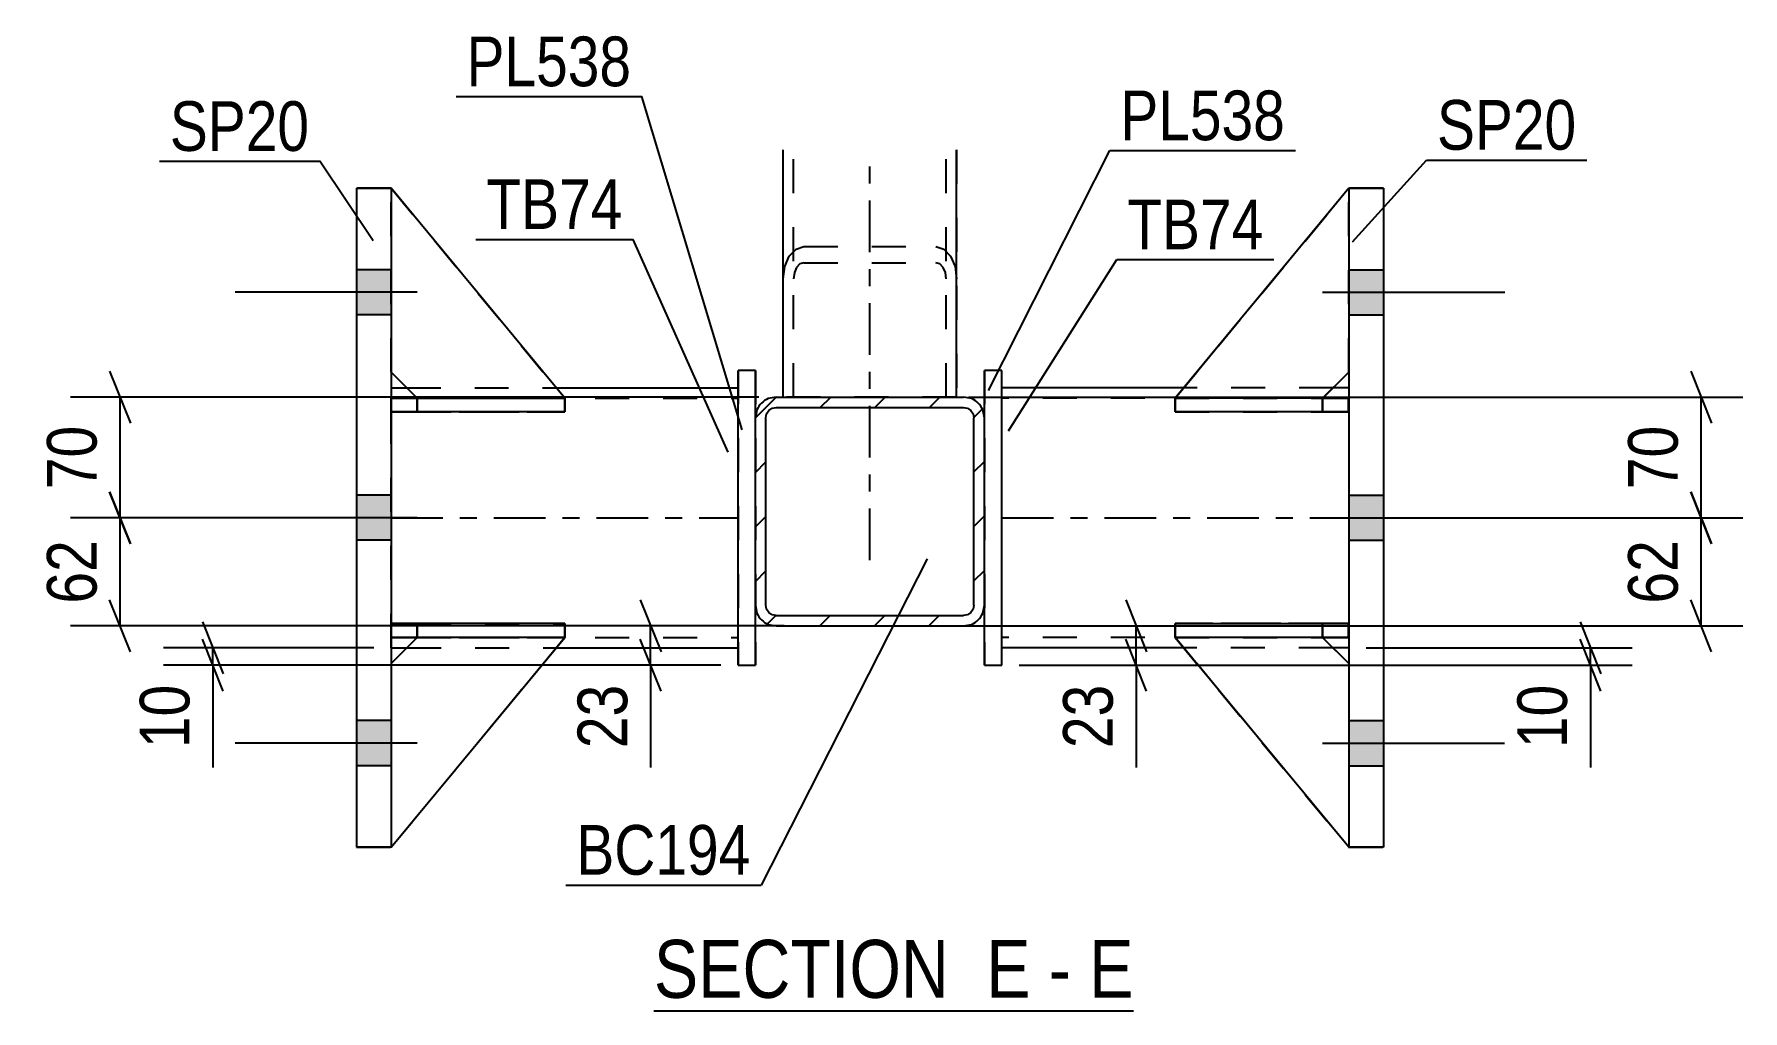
# Model space of a CAD drawing. Header units: millimetres. Extents: x 0 to 1766, y 0 to 560.
# Drawn here: x 1213.7 to 1312.2, y 61.6 to 117.9 of the extents above; entities that cross this region are included whole.
import ezdxf

# ---------------------------------------------------------------- set-up
doc = ezdxf.new("R2010")
doc.units = ezdxf.units.MM
doc.linetypes.add('DXK_LINE_DOT2', pattern=[3.9198, 1.9599, -1.9599])
doc.linetypes.add('DXK_LINE_DOT3', pattern=[5.9187, 2.979, -0.9799, 0.9799, -0.9799])
doc.styles.add('Arial Narrow', font='ARIALN.TTF', dxfattribs={"height": 0.2})

# ---------------------------------------------------------------- blocks, each defined once
blk = doc.blocks.new('Unknown-814172123-18 - 6701')
at = {"color": 6, "linetype": 'Continuous'}
blk.add_line((1249.391, 61.615), (1277.038, 61.615), dxfattribs=at)
at = {"color": 0, "linetype": 'Continuous'}
for points in [[(1267.5, 62.365), (1267.5, 65.865), (1249.391, 65.865), (1249.391, 62.365)], [(1271.106, 62.365), (1271.106, 65.865), (1268.55, 65.865), (1268.55, 62.365)], [(1273.431, 62.365), (1273.431, 65.865), (1272.156, 65.865), (1272.156, 62.365)], [(1277.038, 62.365), (1277.038, 65.865), (1274.481, 65.865), (1274.481, 62.365)]]:
    blk.add_wipeout(points, dxfattribs=at)
at = {"color": 7, "linetype": 'Continuous', "style": 'Arial Narrow'}
for s, height, p in [('SECTION ', 3.3405, (1249.391, 62.365)), ('E', 3.34, (1268.55, 62.365)), ('E', 3.34, (1274.481, 62.365)), ('-', 3.34, (1272.156, 62.365))]:
    blk.add_text(s, height=height, dxfattribs=at).set_placement(p)
blk = doc.blocks.new('Part-814172123-6712 - 6701')
at = {"color": 2, "linetype": 'Continuous'}
for p, q in [((1234.245, 97.547), (1235.135, 97.547)), ((1243.741, 97.547), (1254.245, 97.547)), ((1234.245, 82.547), (1235.155, 82.547)), ((1243.757, 82.547), (1254.245, 82.547))]:
    blk.add_line(p, q, dxfattribs=at)
at = {"color": 7, "linetype": 'DXK_LINE_DOT2'}
for p, q in [((1234.245, 82.547), (1234.245, 97.547)), ((1235.135, 97.547), (1243.741, 97.547)), ((1254.245, 82.547), (1254.245, 97.547)), ((1234.245, 96.947), (1254.245, 96.947)), ((1234.245, 83.147), (1254.245, 83.147)), ((1235.155, 82.547), (1243.757, 82.547))]:
    blk.add_line(p, q, dxfattribs=at)
at = {"color": 7, "linetype": 'DXK_LINE_DOT3'}
blk.add_line((1234.245, 90.047), (1254.245, 90.047), dxfattribs=at)
blk = doc.blocks.new('Bolt-814172123-6832 - 6701')
at = {"linetype": 'Continuous'}
for points in [[(1291.446, 101.747), (1291.446, 104.347), (1289.446, 104.347), (1289.446, 101.747)], [(1291.446, 101.747), (1291.446, 104.347), (1289.446, 104.347), (1289.446, 101.747)], [(1291.446, 101.747), (1291.446, 104.347), (1289.446, 104.347), (1289.446, 101.747)], [(1291.446, 88.747), (1291.446, 91.347), (1289.446, 91.347), (1289.446, 88.747)], [(1291.446, 88.747), (1291.446, 91.347), (1289.446, 91.347), (1289.446, 88.747)], [(1291.446, 75.747), (1291.446, 78.347), (1289.446, 78.347), (1289.446, 75.747)], [(1291.446, 75.747), (1291.446, 78.347), (1289.446, 78.347), (1289.446, 75.747)], [(1291.446, 75.747), (1291.446, 78.347), (1289.446, 78.347), (1289.446, 75.747)]]:
    blk.add_hatch(color=1, dxfattribs=at).paths.add_polyline_path(points)
at = {"color": 1, "linetype": 'Continuous'}
for p, q in [((1289.446, 104.347), (1291.446, 104.347)), ((1289.446, 104.347), (1291.446, 104.347)), ((1289.446, 104.347), (1291.446, 104.347)), ((1287.946, 103.047), (1298.446, 103.047)), ((1287.946, 103.047), (1298.446, 103.047)), ((1287.946, 103.047), (1298.446, 103.047)), ((1289.446, 101.747), (1291.446, 101.747)), ((1289.446, 101.747), (1291.446, 101.747)), ((1289.446, 101.747), (1291.446, 101.747)), ((1289.446, 91.347), (1291.446, 91.347)), ((1289.446, 91.347), (1291.446, 91.347)), ((1287.946, 90.047), (1298.446, 90.047)), ((1287.946, 90.047), (1298.446, 90.047)), ((1289.446, 88.747), (1291.446, 88.747)), ((1289.446, 88.747), (1291.446, 88.747)), ((1289.446, 78.347), (1291.446, 78.347)), ((1289.446, 78.347), (1291.446, 78.347)), ((1289.446, 78.347), (1291.446, 78.347)), ((1287.946, 77.047), (1298.446, 77.047)), ((1287.946, 77.047), (1298.446, 77.047)), ((1287.946, 77.047), (1298.446, 77.047)), ((1289.446, 75.747), (1291.446, 75.747)), ((1289.446, 75.747), (1291.446, 75.747)), ((1289.446, 75.747), (1291.446, 75.747))]:
    blk.add_line(p, q, dxfattribs=at)
blk = doc.blocks.new('Part-814172123-6704 - 6701')
at = {"color": 2, "linetype": 'Continuous'}
for p, q in [((1289.446, 109.047), (1279.446, 96.937)), ((1287.955, 96.947), (1289.446, 98.437)), ((1280.693, 96.937), (1279.446, 96.937)), ((1279.446, 96.937), (1279.446, 96.937))]:
    blk.add_line(p, q, dxfattribs=at)
at = {"color": 7, "linetype": 'DXK_LINE_DOT2'}
for p, q in [((1279.446, 96.937), (1289.446, 109.047)), ((1289.446, 98.437), (1289.446, 109.047)), ((1287.946, 96.937), (1289.446, 98.437)), ((1287.946, 96.937), (1279.446, 96.937)), ((1287.946, 96.937), (1280.693, 96.937)), ((1287.946, 96.937), (1287.955, 96.947)), ((1287.946, 96.937), (1287.946, 96.937))]:
    blk.add_line(p, q, dxfattribs=at)
blk = doc.blocks.new('Part-814172123-6703 - 6701')
at = {"color": 7, "linetype": 'DXK_LINE_DOT2'}
for p, q in [((1279.446, 83.147), (1279.446, 83.947)), ((1279.446, 83.947), (1287.946, 83.947)), ((1289.445, 83.947), (1279.446, 83.947)), ((1287.946, 83.147), (1287.946, 83.947)), ((1287.946, 83.947), (1289.446, 83.947)), ((1289.445, 83.147), (1289.445, 83.947)), ((1289.445, 83.947), (1289.446, 83.947)), ((1289.446, 83.147), (1289.446, 83.947)), ((1287.946, 83.147), (1279.446, 83.147)), ((1279.446, 83.147), (1289.445, 83.147)), ((1289.446, 83.147), (1287.946, 83.147)), ((1289.445, 83.147), (1289.446, 83.147))]:
    blk.add_line(p, q, dxfattribs=at)
blk = doc.blocks.new('Part-814172123-6705 - 6701')
at = {"color": 7, "linetype": 'DXK_LINE_DOT2'}
for p, q in [((1289.446, 109.047), (1279.446, 96.937)), ((1279.446, 96.937), (1289.446, 109.047)), ((1289.446, 98.437), (1289.446, 109.047)), ((1287.946, 96.937), (1289.446, 98.437)), ((1287.946, 96.937), (1289.446, 98.437)), ((1279.446, 96.937), (1287.946, 96.937)), ((1279.446, 96.937), (1279.446, 96.937)), ((1287.946, 96.937), (1279.446, 96.937)), ((1287.946, 96.937), (1287.946, 96.937))]:
    blk.add_line(p, q, dxfattribs=at)
blk = doc.blocks.new('Part-814172123-6706 - 6701')
at = {"color": 2, "linetype": 'Continuous'}
for p, q in [((1279.446, 83.137), (1279.446, 83.137)), ((1287.946, 83.137), (1279.446, 83.137)), ((1289.446, 71.047), (1279.446, 83.137)), ((1287.946, 83.137), (1287.946, 83.137)), ((1289.446, 81.637), (1287.946, 83.137))]:
    blk.add_line(p, q, dxfattribs=at)
at = {"color": 7, "linetype": 'DXK_LINE_DOT2'}
for p, q in [((1279.446, 83.137), (1287.946, 83.137)), ((1289.446, 71.047), (1279.446, 83.137)), ((1287.946, 83.137), (1289.446, 81.637)), ((1289.446, 81.637), (1289.446, 71.047))]:
    blk.add_line(p, q, dxfattribs=at)
blk = doc.blocks.new('Part-814172123-6707 - 6701')
at = {"color": 7, "linetype": 'DXK_LINE_DOT2'}
for p, q in [((1279.446, 83.137), (1287.946, 83.137)), ((1289.446, 71.047), (1279.446, 83.137)), ((1279.446, 83.137), (1279.446, 83.137)), ((1287.946, 83.137), (1279.446, 83.137)), ((1279.446, 83.137), (1289.446, 71.047)), ((1287.946, 83.137), (1289.446, 81.637)), ((1287.946, 83.137), (1287.946, 83.137)), ((1289.446, 81.637), (1287.946, 83.137)), ((1289.446, 81.637), (1289.446, 71.047))]:
    blk.add_line(p, q, dxfattribs=at)
blk = doc.blocks.new('Part-814172123-6723 - 6701')
at = {"color": 2, "linetype": 'Continuous'}
for p, q in [((1254.245, 81.547), (1254.245, 98.547)), ((1255.245, 98.547), (1254.245, 98.547)), ((1255.245, 95.831), (1255.245, 98.547)), ((1255.245, 81.547), (1255.245, 84.984)), ((1254.245, 81.547), (1255.245, 81.547))]:
    blk.add_line(p, q, dxfattribs=at)
at = {"color": 7, "linetype": 'DXK_LINE_DOT2'}
for p, q in [((1254.245, 98.547), (1254.245, 81.547)), ((1255.245, 98.547), (1255.245, 81.547)), ((1255.245, 84.984), (1255.245, 95.831))]:
    blk.add_line(p, q, dxfattribs=at)
blk = doc.blocks.new('Part-814172123-6728 - 6701')
at = {"color": 2, "linetype": 'Continuous'}
for p, q in [((1268.445, 81.547), (1268.445, 98.547)), ((1269.445, 98.547), (1268.445, 98.547)), ((1269.445, 81.547), (1269.445, 98.547)), ((1268.445, 81.547), (1269.445, 81.547))]:
    blk.add_line(p, q, dxfattribs=at)
at = {"color": 7, "linetype": 'DXK_LINE_DOT2'}
for p, q in [((1268.445, 98.547), (1268.445, 81.547)), ((1269.445, 81.547), (1269.445, 98.547))]:
    blk.add_line(p, q, dxfattribs=at)
blk = doc.blocks.new('Part-814172123-6733 - 6701')
at = {"color": 2, "linetype": 'Continuous'}
for p, q in [((1279.949, 97.547), (1269.445, 97.547)), ((1289.446, 97.547), (1288.555, 97.547)), ((1279.933, 82.547), (1269.445, 82.547)), ((1289.446, 82.547), (1288.535, 82.547))]:
    blk.add_line(p, q, dxfattribs=at)
at = {"color": 7, "linetype": 'DXK_LINE_DOT2'}
for p, q in [((1269.445, 82.547), (1269.445, 97.547)), ((1288.555, 97.547), (1279.949, 97.547)), ((1289.446, 97.547), (1289.446, 82.547)), ((1289.446, 96.947), (1269.445, 96.947)), ((1289.446, 83.147), (1269.445, 83.147)), ((1288.535, 82.547), (1279.933, 82.547))]:
    blk.add_line(p, q, dxfattribs=at)
at = {"color": 7, "linetype": 'DXK_LINE_DOT3'}
blk.add_line((1269.445, 90.047), (1289.446, 90.047), dxfattribs=at)
blk = doc.blocks.new('Part-814172123-6737 - 6701')
at = {"color": 7, "linetype": 'DXK_LINE_DOT2'}
for p, q in [((1234.245, 98.437), (1234.245, 109.047)), ((1234.245, 109.047), (1244.245, 96.937)), ((1234.245, 109.047), (1244.245, 96.937)), ((1235.745, 96.937), (1234.245, 98.437)), ((1235.745, 96.937), (1234.245, 98.437)), ((1244.245, 96.937), (1235.745, 96.937)), ((1235.745, 96.937), (1235.745, 96.937)), ((1235.745, 96.937), (1244.245, 96.937)), ((1244.245, 96.937), (1244.245, 96.937))]:
    blk.add_line(p, q, dxfattribs=at)
blk = doc.blocks.new('Part-814172123-6802 - 6701')
at = {"color": 2, "linetype": 'Continuous'}
for p, q in [((1289.446, 109.047), (1291.446, 109.047)), ((1289.446, 109.047), (1289.446, 109.047)), ((1289.446, 109.047), (1289.446, 71.047)), ((1291.446, 109.047), (1291.446, 109.047)), ((1291.446, 109.047), (1291.446, 71.047)), ((1291.446, 71.047), (1289.446, 71.047)), ((1289.446, 71.047), (1289.446, 71.047)), ((1291.446, 71.047), (1291.446, 71.047))]:
    blk.add_line(p, q, dxfattribs=at)
at = {"color": 7, "linetype": 'DXK_LINE_DOT2'}
for p, q in [((1291.446, 109.047), (1289.446, 109.047)), ((1289.446, 109.047), (1289.446, 71.047)), ((1291.446, 109.047), (1291.446, 71.047)), ((1289.446, 71.047), (1291.446, 71.047))]:
    blk.add_line(p, q, dxfattribs=at)
blk = doc.blocks.new('Part-814172123-6738 - 6701')
at = {"color": 2, "linetype": 'Continuous'}
for p, q in [((1235.745, 83.137), (1234.245, 81.637)), ((1234.245, 71.047), (1244.245, 83.137)), ((1244.245, 83.137), (1235.745, 83.137)), ((1235.745, 83.137), (1235.745, 83.137)), ((1244.245, 83.137), (1244.245, 83.137))]:
    blk.add_line(p, q, dxfattribs=at)
at = {"color": 7, "linetype": 'DXK_LINE_DOT2'}
for p, q in [((1234.245, 81.637), (1235.745, 83.137)), ((1234.245, 71.047), (1244.245, 83.137)), ((1235.745, 83.137), (1244.245, 83.137)), ((1234.245, 81.637), (1234.245, 71.047))]:
    blk.add_line(p, q, dxfattribs=at)
blk = doc.blocks.new('Part-814172123-6803 - 6701')
at = {"color": 2, "linetype": 'Continuous'}
for p, q in [((1234.245, 96.147), (1234.245, 96.947)), ((1234.245, 96.947), (1242.997, 96.947)), ((1244.245, 96.947), (1244.237, 96.947)), ((1244.245, 96.147), (1244.245, 96.947)), ((1244.245, 96.147), (1234.245, 96.147)), ((1234.245, 96.147), (1234.245, 96.147))]:
    blk.add_line(p, q, dxfattribs=at)
at = {"color": 7, "linetype": 'DXK_LINE_DOT2'}
for p, q in [((1235.745, 96.947), (1234.245, 96.947)), ((1235.745, 96.147), (1235.745, 96.947)), ((1235.745, 96.947), (1244.237, 96.947)), ((1234.245, 96.147), (1235.745, 96.147)), ((1235.745, 96.147), (1244.245, 96.147))]:
    blk.add_line(p, q, dxfattribs=at)
blk = doc.blocks.new('Part-814172123-6739 - 6701')
at = {"color": 7, "linetype": 'DXK_LINE_DOT2'}
for p, q in [((1235.745, 83.137), (1234.245, 81.637)), ((1234.245, 71.047), (1244.245, 83.137)), ((1234.245, 81.637), (1235.745, 83.137)), ((1244.245, 83.137), (1234.245, 71.047)), ((1244.245, 83.137), (1235.745, 83.137)), ((1235.745, 83.137), (1235.745, 83.137)), ((1235.745, 83.137), (1244.245, 83.137)), ((1244.245, 83.137), (1244.245, 83.137)), ((1234.245, 81.637), (1234.245, 71.047))]:
    blk.add_line(p, q, dxfattribs=at)
blk = doc.blocks.new('Part-814172123-6804 - 6701')
at = {"color": 2, "linetype": 'Continuous'}
for p, q in [((1234.245, 83.147), (1234.245, 83.947)), ((1244.245, 83.947), (1234.245, 83.947)), ((1244.245, 83.147), (1244.245, 83.947)), ((1244.245, 83.147), (1234.245, 83.147)), ((1234.245, 83.147), (1234.245, 83.147))]:
    blk.add_line(p, q, dxfattribs=at)
at = {"color": 7, "linetype": 'DXK_LINE_DOT2'}
for p, q in [((1235.745, 83.947), (1234.245, 83.947)), ((1235.745, 83.147), (1235.745, 83.947)), ((1244.245, 83.947), (1235.745, 83.947)), ((1234.245, 83.147), (1235.745, 83.147)), ((1235.745, 83.147), (1244.245, 83.147))]:
    blk.add_line(p, q, dxfattribs=at)
blk = doc.blocks.new('Part-814172123-6740 - 6701')
at = {"color": 2, "linetype": 'Continuous'}
for p, q in [((1279.454, 96.947), (1279.446, 96.947)), ((1279.446, 96.947), (1279.446, 96.147)), ((1289.446, 96.947), (1280.693, 96.947)), ((1289.446, 96.947), (1289.446, 96.947)), ((1289.446, 96.947), (1289.446, 96.147)), ((1289.446, 96.147), (1279.446, 96.147)), ((1289.446, 96.147), (1289.446, 96.147))]:
    blk.add_line(p, q, dxfattribs=at)
at = {"color": 7, "linetype": 'DXK_LINE_DOT2'}
for p, q in [((1280.693, 96.947), (1279.454, 96.947)), ((1287.946, 96.947), (1279.454, 96.947)), ((1287.946, 96.947), (1289.446, 96.947)), ((1287.946, 96.947), (1287.946, 96.147)), ((1289.446, 96.947), (1289.446, 96.147)), ((1279.446, 96.147), (1287.946, 96.147)), ((1287.946, 96.147), (1289.446, 96.147))]:
    blk.add_line(p, q, dxfattribs=at)
blk = doc.blocks.new('Part-814172123-6805 - 6701')
at = {"color": 7, "linetype": 'DXK_LINE_DOT2'}
for p, q in [((1234.245, 96.947), (1235.745, 96.947)), ((1244.245, 96.947), (1234.245, 96.947)), ((1234.245, 96.947), (1234.245, 96.947)), ((1234.245, 96.947), (1234.245, 96.147)), ((1234.245, 96.947), (1234.245, 96.147)), ((1235.745, 96.947), (1244.245, 96.947)), ((1235.745, 96.947), (1235.745, 96.147)), ((1244.245, 96.947), (1244.245, 96.147)), ((1235.745, 96.147), (1234.245, 96.147)), ((1234.245, 96.147), (1244.245, 96.147)), ((1234.245, 96.147), (1234.245, 96.147)), ((1244.245, 96.147), (1235.745, 96.147))]:
    blk.add_line(p, q, dxfattribs=at)
blk = doc.blocks.new('Part-814172123-6741 - 6701')
at = {"color": 2, "linetype": 'Continuous'}
for p, q in [((1279.446, 83.947), (1289.446, 83.947)), ((1279.446, 83.947), (1279.446, 83.147)), ((1289.446, 83.947), (1289.446, 83.947)), ((1289.446, 83.947), (1289.446, 83.147)), ((1289.446, 83.147), (1279.446, 83.147)), ((1289.446, 83.147), (1289.446, 83.147))]:
    blk.add_line(p, q, dxfattribs=at)
at = {"color": 7, "linetype": 'DXK_LINE_DOT2'}
for p, q in [((1287.946, 83.947), (1279.446, 83.947)), ((1289.446, 83.947), (1287.946, 83.947)), ((1287.946, 83.947), (1287.946, 83.147)), ((1289.446, 83.947), (1289.446, 83.147)), ((1279.446, 83.147), (1287.946, 83.147)), ((1287.946, 83.147), (1289.446, 83.147))]:
    blk.add_line(p, q, dxfattribs=at)
blk = doc.blocks.new('Part-814172123-6806 - 6701')
at = {"color": 7, "linetype": 'DXK_LINE_DOT2'}
for p, q in [((1234.245, 83.947), (1235.745, 83.947)), ((1244.245, 83.947), (1234.245, 83.947)), ((1234.245, 83.947), (1234.245, 83.947)), ((1234.245, 83.947), (1234.245, 83.147)), ((1234.245, 83.947), (1234.245, 83.147)), ((1235.745, 83.947), (1244.245, 83.947)), ((1235.745, 83.947), (1235.745, 83.147)), ((1244.245, 83.947), (1244.245, 83.147)), ((1235.745, 83.147), (1234.245, 83.147)), ((1234.245, 83.147), (1244.245, 83.147)), ((1234.245, 83.147), (1234.245, 83.147)), ((1244.245, 83.147), (1235.745, 83.147))]:
    blk.add_line(p, q, dxfattribs=at)
blk = doc.blocks.new('Part-814172123-6742 - 6701')
at = {"color": 7, "linetype": 'DXK_LINE_DOT2'}
for p, q in [((1279.446, 96.147), (1279.446, 96.947)), ((1279.446, 96.947), (1287.946, 96.947)), ((1289.445, 96.947), (1279.446, 96.947)), ((1287.946, 96.147), (1287.946, 96.947)), ((1287.946, 96.947), (1289.446, 96.947)), ((1289.445, 96.147), (1289.445, 96.947)), ((1289.445, 96.947), (1289.446, 96.947)), ((1289.446, 96.147), (1289.446, 96.947)), ((1287.946, 96.147), (1279.446, 96.147)), ((1279.446, 96.147), (1289.445, 96.147)), ((1289.446, 96.147), (1287.946, 96.147)), ((1289.445, 96.147), (1289.446, 96.147))]:
    blk.add_line(p, q, dxfattribs=at)
blk = doc.blocks.new('Part-814172123-6750 - 6701')
at = {"linetype": 'Continuous'}
h = blk.add_hatch(dxfattribs=at)
h.set_pattern_fill('', scale=0.7, style=0, pattern_type=0)
h.set_pattern_definition([(45, (1256.4407, 97.0074), (-1.57154, 1.57154), [])])
h.paths.add_polyline_path([(1267.241, 97.007), (1256.441, 97.007), (1255.982, 96.916), (1255.592, 96.656), (1255.332, 96.267), (1255.241, 95.807), (1255.241, 85.007), (1255.332, 84.548), (1255.592, 84.159), (1255.982, 83.899), (1256.441, 83.807), (1267.241, 83.807), (1267.7, 83.899), (1268.089, 84.159), (1268.349, 84.548), (1268.441, 85.007), (1268.441, 95.807), (1268.349, 96.267), (1268.089, 96.656), (1267.7, 96.916)])
h.paths.add_polyline_path([(1267.795, 96.037), (1267.841, 95.807), (1267.841, 85.007), (1267.795, 84.778), (1267.665, 84.583), (1267.47, 84.453), (1267.241, 84.407), (1256.441, 84.407), (1256.211, 84.453), (1256.016, 84.583), (1255.886, 84.778), (1255.841, 85.007), (1255.841, 95.807), (1255.886, 96.037), (1256.016, 96.232), (1256.211, 96.362), (1256.441, 96.407), (1267.241, 96.407), (1267.47, 96.362), (1267.665, 96.232)])
at = {"color": 2, "linetype": 'Continuous'}
for p, q in [((1256.441, 97.007), (1255.982, 96.916)), ((1256.441, 97.007), (1267.241, 97.007)), ((1267.7, 96.916), (1267.241, 97.007)), ((1255.332, 96.267), (1255.241, 95.807)), ((1255.241, 85.007), (1255.241, 95.807)), ((1255.841, 95.807), (1255.886, 96.037)), ((1255.841, 85.007), (1255.841, 95.807)), ((1255.886, 96.037), (1256.016, 96.232)), ((1256.016, 96.232), (1256.211, 96.362)), ((1256.211, 96.362), (1256.441, 96.407)), ((1256.441, 96.407), (1267.241, 96.407)), ((1267.241, 96.407), (1267.47, 96.362)), ((1267.47, 96.362), (1267.665, 96.232)), ((1267.665, 96.232), (1267.795, 96.037)), ((1267.795, 96.037), (1267.841, 95.807)), ((1267.841, 85.007), (1267.841, 95.807)), ((1268.441, 95.807), (1268.349, 96.267)), ((1268.441, 85.007), (1268.441, 95.807)), ((1255.241, 85.007), (1255.332, 84.548)), ((1255.886, 84.778), (1255.841, 85.007)), ((1256.016, 84.583), (1255.886, 84.778)), ((1267.795, 84.778), (1267.665, 84.583)), ((1267.841, 85.007), (1267.795, 84.778)), ((1268.349, 84.548), (1268.441, 85.007)), ((1255.982, 83.899), (1256.441, 83.807)), ((1256.211, 84.453), (1256.016, 84.583)), ((1256.441, 84.407), (1256.211, 84.453)), ((1256.441, 84.407), (1267.241, 84.407)), ((1256.441, 83.807), (1267.241, 83.807)), ((1267.47, 84.453), (1267.241, 84.407)), ((1267.241, 83.807), (1267.7, 83.899)), ((1267.665, 84.583), (1267.47, 84.453))]:
    blk.add_line(p, q, dxfattribs=at)
at = {"color": 7, "linetype": 'DXK_LINE_DOT3'}
blk.add_line((1261.841, 90.407), (1261.841, 90.407), dxfattribs=at)
at = {"color": 2, "linetype": 'Continuous'}
for centre, start, end in [((1256.441, 95.807), 112.5, 157.5), ((1267.241, 95.807), 22.5, 67.5), ((1256.441, 85.007), 202.5, 247.5), ((1267.241, 85.007), 292.5, 337.5)]:
    blk.add_arc(centre, 1.2, start, end, dxfattribs=at)
blk = doc.blocks.new('Part-814172123-6754 - 6701')
at = {"color": 2, "linetype": 'Continuous'}
for p, q in [((1256.841, 97.007), (1256.841, 111.258)), ((1266.841, 97.007), (1266.841, 111.258))]:
    blk.add_line(p, q, dxfattribs=at)
at = {"color": 7, "linetype": 'DXK_LINE_DOT2'}
for p, q in [((1257.441, 97.007), (1257.441, 111.258)), ((1266.241, 97.007), (1266.241, 111.258)), ((1257.192, 105.139), (1257.582, 105.543)), ((1257.582, 105.543), (1258.041, 105.684)), ((1258.041, 105.684), (1265.641, 105.684)), ((1265.641, 105.684), (1266.1, 105.543)), ((1266.1, 105.543), (1266.489, 105.139)), ((1256.841, 103.824), (1256.932, 104.536)), ((1256.932, 104.536), (1257.192, 105.139)), ((1257.616, 104.482), (1257.486, 104.18)), ((1257.811, 104.683), (1257.616, 104.482)), ((1258.041, 104.754), (1257.811, 104.683)), ((1258.041, 104.754), (1265.641, 104.754)), ((1265.87, 104.683), (1265.641, 104.754)), ((1266.065, 104.482), (1265.87, 104.683)), ((1266.195, 104.18), (1266.065, 104.482)), ((1266.489, 105.139), (1266.749, 104.536)), ((1266.749, 104.536), (1266.841, 103.824)), ((1257.486, 104.18), (1257.441, 103.824)), ((1266.241, 103.824), (1266.195, 104.18)), ((1266.841, 97.007), (1256.841, 97.007))]:
    blk.add_line(p, q, dxfattribs=at)
blk = doc.blocks.new('Part-814172123-6755 - 6701')
at = {"color": 7, "linetype": 'DXK_LINE_DOT2'}
for p, q in [((1256.841, 97.007), (1256.841, 111.258)), ((1257.441, 97.007), (1257.441, 111.258)), ((1266.241, 97.007), (1266.241, 111.258)), ((1266.841, 111.258), (1266.841, 97.007)), ((1266.841, 97.007), (1256.841, 97.007))]:
    blk.add_line(p, q, dxfattribs=at)
at = {"color": 7, "linetype": 'DXK_LINE_DOT3'}
blk.add_line((1261.841, 87.61), (1261.841, 111.258), dxfattribs=at)
blk = doc.blocks.new('Bolt-814172123-6849 - 6701')
at = {"linetype": 'Continuous'}
for points in [[(1234.245, 101.747), (1234.245, 104.347), (1232.245, 104.347), (1232.245, 101.747)], [(1234.245, 101.747), (1234.245, 104.347), (1232.245, 104.347), (1232.245, 101.747)], [(1234.245, 101.747), (1234.245, 104.347), (1232.245, 104.347), (1232.245, 101.747)], [(1234.245, 88.747), (1234.245, 91.347), (1232.245, 91.347), (1232.245, 88.747)], [(1234.245, 88.747), (1234.245, 91.347), (1232.245, 91.347), (1232.245, 88.747)], [(1234.245, 75.747), (1234.245, 78.347), (1232.245, 78.347), (1232.245, 75.747)], [(1234.245, 75.747), (1234.245, 78.347), (1232.245, 78.347), (1232.245, 75.747)], [(1234.245, 75.747), (1234.245, 78.347), (1232.245, 78.347), (1232.245, 75.747)]]:
    blk.add_hatch(color=1, dxfattribs=at).paths.add_polyline_path(points)
at = {"color": 1, "linetype": 'Continuous'}
for p, q in [((1234.245, 104.347), (1232.245, 104.347)), ((1234.245, 104.347), (1232.245, 104.347)), ((1234.245, 104.347), (1232.245, 104.347)), ((1235.745, 103.047), (1225.245, 103.047)), ((1235.745, 103.047), (1225.245, 103.047)), ((1235.745, 103.047), (1225.245, 103.047)), ((1234.245, 101.747), (1232.245, 101.747)), ((1234.245, 101.747), (1232.245, 101.747)), ((1234.245, 101.747), (1232.245, 101.747)), ((1234.245, 91.347), (1232.245, 91.347)), ((1234.245, 91.347), (1232.245, 91.347)), ((1235.745, 90.047), (1225.245, 90.047)), ((1235.745, 90.047), (1225.245, 90.047)), ((1234.245, 88.747), (1232.245, 88.747)), ((1234.245, 88.747), (1232.245, 88.747)), ((1234.245, 78.347), (1232.245, 78.347)), ((1234.245, 78.347), (1232.245, 78.347)), ((1234.245, 78.347), (1232.245, 78.347)), ((1235.745, 77.047), (1225.245, 77.047)), ((1235.745, 77.047), (1225.245, 77.047)), ((1235.745, 77.047), (1225.245, 77.047)), ((1234.245, 75.747), (1232.245, 75.747)), ((1234.245, 75.747), (1232.245, 75.747)), ((1234.245, 75.747), (1232.245, 75.747))]:
    blk.add_line(p, q, dxfattribs=at)
blk = doc.blocks.new('Part-814172123-6785 - 6701')
at = {"color": 2, "linetype": 'Continuous'}
for p, q in [((1232.245, 109.047), (1232.245, 109.047)), ((1232.245, 109.047), (1234.245, 109.047)), ((1232.245, 109.047), (1232.245, 71.047)), ((1234.245, 109.047), (1234.245, 109.047)), ((1234.245, 109.047), (1234.245, 71.047)), ((1232.245, 71.047), (1232.245, 71.047)), ((1234.245, 71.047), (1232.245, 71.047)), ((1234.245, 71.047), (1234.245, 71.047))]:
    blk.add_line(p, q, dxfattribs=at)
at = {"color": 7, "linetype": 'DXK_LINE_DOT2'}
for p, q in [((1234.245, 109.047), (1232.245, 109.047)), ((1232.245, 109.047), (1232.245, 71.047)), ((1234.245, 109.047), (1234.245, 71.047)), ((1232.245, 71.047), (1234.245, 71.047))]:
    blk.add_line(p, q, dxfattribs=at)
blk = doc.blocks.new('Part-814172123-6807 - 6701')
at = {"color": 2, "linetype": 'Continuous'}
for p, q in [((1244.245, 96.937), (1234.245, 109.047)), ((1235.735, 96.947), (1234.245, 98.437)), ((1242.997, 96.937), (1244.245, 96.937)), ((1244.245, 96.937), (1244.245, 96.937))]:
    blk.add_line(p, q, dxfattribs=at)
at = {"color": 7, "linetype": 'DXK_LINE_DOT2'}
for p, q in [((1234.245, 98.437), (1234.245, 109.047)), ((1234.245, 109.047), (1244.245, 96.937)), ((1235.745, 96.937), (1234.245, 98.437)), ((1235.745, 96.937), (1235.735, 96.947)), ((1244.245, 96.937), (1235.745, 96.937)), ((1235.745, 96.937), (1235.745, 96.937)), ((1235.745, 96.937), (1242.997, 96.937))]:
    blk.add_line(p, q, dxfattribs=at)
blk = doc.blocks.new('StraightDimension-814172123-6898 - 6701')
at = {"color": 7, "linetype": 'Continuous'}
for p, q in [((1302.784, 84.047), (1303.984, 81.047)), ((1303.984, 80.047), (1302.784, 83.047)), ((1290.446, 82.547), (1305.784, 82.547)), ((1303.384, 81.547), (1303.384, 82.547)), ((1270.445, 81.547), (1305.784, 81.547)), ((1303.384, 81.547), (1303.384, 75.641)), ((1303.384, 81.547), (1303.384, 75.641))]:
    blk.add_line(p, q, dxfattribs=at)
at = {"color": 0}
blk.add_wipeout([(1302.634, 81.022), (1298.434, 81.022), (1298.434, 76.166), (1302.634, 76.166)], dxfattribs=at)
at = {"color": 3, "style": 'Arial Narrow'}
blk.add_text('10', height=2.8633, rotation=90.00021, dxfattribs=at).set_placement((1302.034, 76.766))
blk = doc.blocks.new('StraightDimension-814172123-6978 - 6701')
at = {"color": 7, "linetype": 'Continuous'}
for p, q in [((1248.6, 85.307), (1249.8, 82.307)), ((1256.891, 83.807), (1246.35, 83.807)), ((1249.2, 81.547), (1249.2, 83.807)), ((1249.8, 80.047), (1248.6, 83.047)), ((1253.245, 81.547), (1246.35, 81.547)), ((1249.2, 81.547), (1249.2, 75.641)), ((1249.2, 81.547), (1249.2, 75.641))]:
    blk.add_line(p, q, dxfattribs=at)
at = {"color": 0}
blk.add_wipeout([(1248.45, 81.022), (1244.25, 81.022), (1244.25, 76.166), (1248.45, 76.166)], dxfattribs=at)
at = {"color": 3, "style": 'Arial Narrow'}
blk.add_text('23', height=2.8633, rotation=90.00021, dxfattribs=at).set_placement((1247.85, 76.766))
blk = doc.blocks.new('StraightDimension-814172123-6922 - 6701')
at = {"color": 7, "linetype": 'Continuous'}
for p, q in [((1309.171, 98.507), (1310.371, 95.507)), ((1267.525, 97.007), (1312.171, 97.007)), ((1309.771, 90.047), (1309.771, 97.007)), ((1310.371, 88.547), (1309.171, 91.547)), ((1297.22, 90.047), (1312.171, 90.047))]:
    blk.add_line(p, q, dxfattribs=at)
at = {"color": 0}
blk.add_wipeout([(1309.021, 95.955), (1304.821, 95.955), (1304.821, 91.099), (1309.021, 91.099)], dxfattribs=at)
at = {"color": 3, "style": 'Arial Narrow'}
blk.add_text('70', height=2.8633, rotation=90.00021, dxfattribs=at).set_placement((1308.421, 91.699))
blk = doc.blocks.new('StraightDimension-814172123-6949 - 6701')
at = {"color": 7, "linetype": 'Continuous'}
for p, q in [((1218.008, 91.547), (1219.208, 88.547)), ((1225.992, 90.047), (1215.758, 90.047)), ((1218.608, 83.807), (1218.608, 90.047)), ((1219.208, 82.307), (1218.008, 85.307)), ((1255.441, 83.807), (1215.758, 83.807))]:
    blk.add_line(p, q, dxfattribs=at)
at = {"color": 0}
blk.add_wipeout([(1217.858, 89.355), (1213.658, 89.355), (1213.658, 84.499), (1217.858, 84.499)], dxfattribs=at)
at = {"color": 3, "style": 'Arial Narrow'}
blk.add_text('62', height=2.8633, rotation=90.00021, dxfattribs=at).set_placement((1217.258, 85.099))
blk = doc.blocks.new('StraightDimension-814172123-6909 - 6701')
at = {"color": 7, "linetype": 'Continuous'}
for p, q in [((1309.171, 91.547), (1310.371, 88.547)), ((1297.22, 90.047), (1312.171, 90.047)), ((1309.771, 83.807), (1309.771, 90.047)), ((1310.371, 82.307), (1309.171, 85.307)), ((1266.86, 83.807), (1312.171, 83.807))]:
    blk.add_line(p, q, dxfattribs=at)
at = {"color": 0}
blk.add_wipeout([(1309.021, 89.355), (1304.821, 89.355), (1304.821, 84.499), (1309.021, 84.499)], dxfattribs=at)
at = {"color": 3, "style": 'Arial Narrow'}
blk.add_text('62', height=2.8633, rotation=90.00021, dxfattribs=at).set_placement((1308.421, 85.099))
blk = doc.blocks.new('StraightDimension-814172123-6887 - 6701')
at = {"color": 7, "linetype": 'Continuous'}
for p, q in [((1223.361, 84.047), (1224.561, 81.047)), ((1224.561, 80.047), (1223.361, 83.047)), ((1233.245, 82.547), (1221.111, 82.547)), ((1223.961, 81.547), (1223.961, 82.547)), ((1253.245, 81.547), (1221.111, 81.547)), ((1223.961, 81.547), (1223.961, 75.641)), ((1223.961, 81.547), (1223.961, 75.641))]:
    blk.add_line(p, q, dxfattribs=at)
at = {"color": 0}
blk.add_wipeout([(1223.211, 81.022), (1219.011, 81.022), (1219.011, 76.166), (1223.211, 76.166)], dxfattribs=at)
at = {"color": 3, "style": 'Arial Narrow'}
blk.add_text('10', height=2.8633, rotation=90.00021, dxfattribs=at).set_placement((1222.611, 76.766))
blk = doc.blocks.new('StraightDimension-814172123-6938 - 6701')
at = {"color": 7, "linetype": 'Continuous'}
for p, q in [((1276.594, 85.307), (1277.794, 82.307)), ((1266.984, 83.807), (1279.594, 83.807)), ((1277.194, 81.547), (1277.194, 83.807)), ((1277.794, 80.047), (1276.594, 83.047)), ((1270.445, 81.547), (1279.594, 81.547)), ((1277.194, 81.547), (1277.194, 75.641)), ((1277.194, 81.547), (1277.194, 75.641))]:
    blk.add_line(p, q, dxfattribs=at)
at = {"color": 0}
blk.add_wipeout([(1276.444, 81.022), (1272.244, 81.022), (1272.244, 76.166), (1276.444, 76.166)], dxfattribs=at)
at = {"color": 3, "style": 'Arial Narrow'}
blk.add_text('23', height=2.8633, rotation=90.00021, dxfattribs=at).set_placement((1275.844, 76.766))
blk = doc.blocks.new('StraightDimension-814172123-6962 - 6701')
at = {"color": 7, "linetype": 'Continuous'}
for p, q in [((1218.008, 98.507), (1219.208, 95.507)), ((1255.441, 97.007), (1215.758, 97.007)), ((1218.608, 90.047), (1218.608, 97.007)), ((1219.208, 88.547), (1218.008, 91.547)), ((1225.992, 90.047), (1215.758, 90.047))]:
    blk.add_line(p, q, dxfattribs=at)
at = {"color": 0}
blk.add_wipeout([(1217.858, 95.955), (1213.658, 95.955), (1213.658, 91.099), (1217.858, 91.099)], dxfattribs=at)
at = {"color": 3, "style": 'Arial Narrow'}
blk.add_text('70', height=2.8633, rotation=90.00021, dxfattribs=at).set_placement((1217.258, 91.699))
blk = doc.blocks.new('Mark-814172123-6719 - 6701')
at = {"color": 30, "linetype": 'Continuous'}
for p in [(1237.986, 114.331), (1254.475, 95.118)]:
    blk.add_line(p, (1248.69, 114.331), dxfattribs=at)
at = {"color": 0}
blk.add_wipeout([(1248.09, 114.931), (1248.09, 117.931), (1238.586, 117.931), (1238.586, 114.931)], dxfattribs=at)
blk.add_wipeout([(1248.09, 114.931), (1248.09, 117.931), (1238.586, 117.931), (1238.586, 114.931)], dxfattribs=at)
at = {"color": 3, "style": 'Arial Narrow'}
blk.add_text('PL538', height=2.8633, dxfattribs=at).set_placement((1238.586, 114.931))
blk = doc.blocks.new('Mark-814172123-6708 - 6701')
at = {"color": 30, "linetype": 'Continuous'}
for p in [(1239.131, 106.097), (1253.662, 93.826)]:
    blk.add_line(p, (1248.186, 106.097), dxfattribs=at)
at = {"color": 0}
blk.add_wipeout([(1247.586, 106.697), (1247.586, 109.697), (1239.731, 109.697), (1239.731, 106.697)], dxfattribs=at)
blk.add_wipeout([(1247.586, 106.697), (1247.586, 109.697), (1239.731, 109.697), (1239.731, 106.697)], dxfattribs=at)
at = {"color": 3, "style": 'Arial Narrow'}
blk.add_text('TB74', height=2.8633, dxfattribs=at).set_placement((1239.731, 106.697))
blk = doc.blocks.new('Mark-814172123-6724 - 6701')
at = {"color": 30, "linetype": 'Continuous'}
for p, q in [((1268.689, 97.382), (1275.68, 111.217)), ((1275.68, 111.217), (1286.384, 111.217))]:
    blk.add_line(p, q, dxfattribs=at)
at = {"color": 0}
blk.add_wipeout([(1285.784, 111.817), (1285.784, 114.817), (1276.28, 114.817), (1276.28, 111.817)], dxfattribs=at)
blk.add_wipeout([(1285.784, 111.817), (1285.784, 114.817), (1276.28, 114.817), (1276.28, 111.817)], dxfattribs=at)
at = {"color": 3, "style": 'Arial Narrow'}
blk.add_text('PL538', height=2.8633, dxfattribs=at).set_placement((1276.28, 111.817))
blk = doc.blocks.new('Mark-814172123-6729 - 6701')
at = {"color": 30, "linetype": 'Continuous'}
for p, q in [((1269.826, 95.053), (1276.08, 104.93)), ((1276.08, 104.93), (1285.135, 104.93))]:
    blk.add_line(p, q, dxfattribs=at)
at = {"color": 0}
blk.add_wipeout([(1284.535, 105.53), (1284.535, 108.53), (1276.68, 108.53), (1276.68, 105.53)], dxfattribs=at)
blk.add_wipeout([(1284.535, 105.53), (1284.535, 108.53), (1276.68, 108.53), (1276.68, 105.53)], dxfattribs=at)
at = {"color": 3, "style": 'Arial Narrow'}
blk.add_text('TB74', height=2.8633, dxfattribs=at).set_placement((1276.68, 105.53))
blk = doc.blocks.new('Mark-814172123-6746 - 6701')
at = {"color": 30, "linetype": 'Continuous'}
for p in [(1265.14, 87.681), (1244.317, 68.865)]:
    blk.add_line(p, (1255.566, 68.865), dxfattribs=at)
at = {"color": 0}
blk.add_wipeout([(1254.966, 69.465), (1254.966, 72.465), (1244.917, 72.465), (1244.917, 69.465)], dxfattribs=at)
blk.add_wipeout([(1254.966, 69.465), (1254.966, 72.465), (1244.917, 72.465), (1244.917, 69.465)], dxfattribs=at)
at = {"color": 3, "style": 'Arial Narrow'}
blk.add_text('BC194', height=2.8633, dxfattribs=at).set_placement((1244.917, 69.465))
blk = doc.blocks.new('Mark-814172123-6781 - 6701')
at = {"color": 30, "linetype": 'Continuous'}
for p in [(1220.881, 110.6), (1233.21, 106.02)]:
    blk.add_line(p, (1230.12, 110.6), dxfattribs=at)
at = {"color": 0}
blk.add_wipeout([(1229.52, 111.2), (1229.52, 114.2), (1221.481, 114.2), (1221.481, 111.2)], dxfattribs=at)
blk.add_wipeout([(1229.52, 111.2), (1229.52, 114.2), (1221.481, 114.2), (1221.481, 111.2)], dxfattribs=at)
at = {"color": 3, "style": 'Arial Narrow'}
blk.add_text('SP20', height=2.8633, dxfattribs=at).set_placement((1221.481, 111.2))
blk = doc.blocks.new('Mark-814172123-6798 - 6701')
at = {"color": 30, "linetype": 'Continuous'}
for p, q in [((1289.661, 105.966), (1293.938, 110.671)), ((1293.938, 110.671), (1303.177, 110.671))]:
    blk.add_line(p, q, dxfattribs=at)
at = {"color": 0}
blk.add_wipeout([(1302.577, 111.271), (1302.577, 114.271), (1294.538, 114.271), (1294.538, 111.271)], dxfattribs=at)
blk.add_wipeout([(1302.577, 111.271), (1302.577, 114.271), (1294.538, 114.271), (1294.538, 111.271)], dxfattribs=at)
at = {"color": 3, "style": 'Arial Narrow'}
blk.add_text('SP20', height=2.8633, dxfattribs=at).set_placement((1294.538, 111.271))

msp = doc.modelspace()

# ---------------------------------------------------------------- block references
for name in ['Part-814172123-6754 - 6701', 'Part-814172123-6755 - 6701', 'Part-814172123-6785 - 6701', 'Part-814172123-6737 - 6701', 'Part-814172123-6807 - 6701', 'Part-814172123-6704 - 6701', 'Part-814172123-6705 - 6701', 'Part-814172123-6802 - 6701', 'Bolt-814172123-6849 - 6701', 'Bolt-814172123-6832 - 6701', 'Part-814172123-6723 - 6701', 'Part-814172123-6728 - 6701', 'Part-814172123-6712 - 6701', 'Part-814172123-6733 - 6701', 'Part-814172123-6803 - 6701', 'Part-814172123-6805 - 6701', 'Part-814172123-6750 - 6701', 'Part-814172123-6740 - 6701', 'Part-814172123-6742 - 6701', 'Part-814172123-6804 - 6701', 'Part-814172123-6806 - 6701', 'Part-814172123-6703 - 6701', 'Part-814172123-6741 - 6701', 'Part-814172123-6738 - 6701', 'Part-814172123-6739 - 6701', 'Part-814172123-6706 - 6701', 'Part-814172123-6707 - 6701', 'Unknown-814172123-18 - 6701']:
    msp.add_blockref(name, (0, 0))

# ---------------------------------------------------------------- next in the draw order: block references
for name in ['Mark-814172123-6781 - 6701', 'Mark-814172123-6798 - 6701', 'StraightDimension-814172123-6922 - 6701', 'StraightDimension-814172123-6978 - 6701', 'StraightDimension-814172123-6898 - 6701']:
    msp.add_blockref(name, (0, 0))

# ---------------------------------------------------------------- next in the draw order: block references
for name in ['Mark-814172123-6724 - 6701', 'StraightDimension-814172123-6949 - 6701', 'StraightDimension-814172123-6909 - 6701']:
    msp.add_blockref(name, (0, 0))

# ---------------------------------------------------------------- next in the draw order: block references
for name in ['Mark-814172123-6729 - 6701', 'StraightDimension-814172123-6962 - 6701', 'StraightDimension-814172123-6938 - 6701', 'StraightDimension-814172123-6887 - 6701']:
    msp.add_blockref(name, (0, 0))

# ---------------------------------------------------------------- next in the draw order: block references
for name in ['Mark-814172123-6719 - 6701', 'Mark-814172123-6746 - 6701']:
    msp.add_blockref(name, (0, 0))

# ---------------------------------------------------------------- next in the draw order: block references
msp.add_blockref('Mark-814172123-6708 - 6701', (0, 0))

doc.saveas('drawing.dxf')
